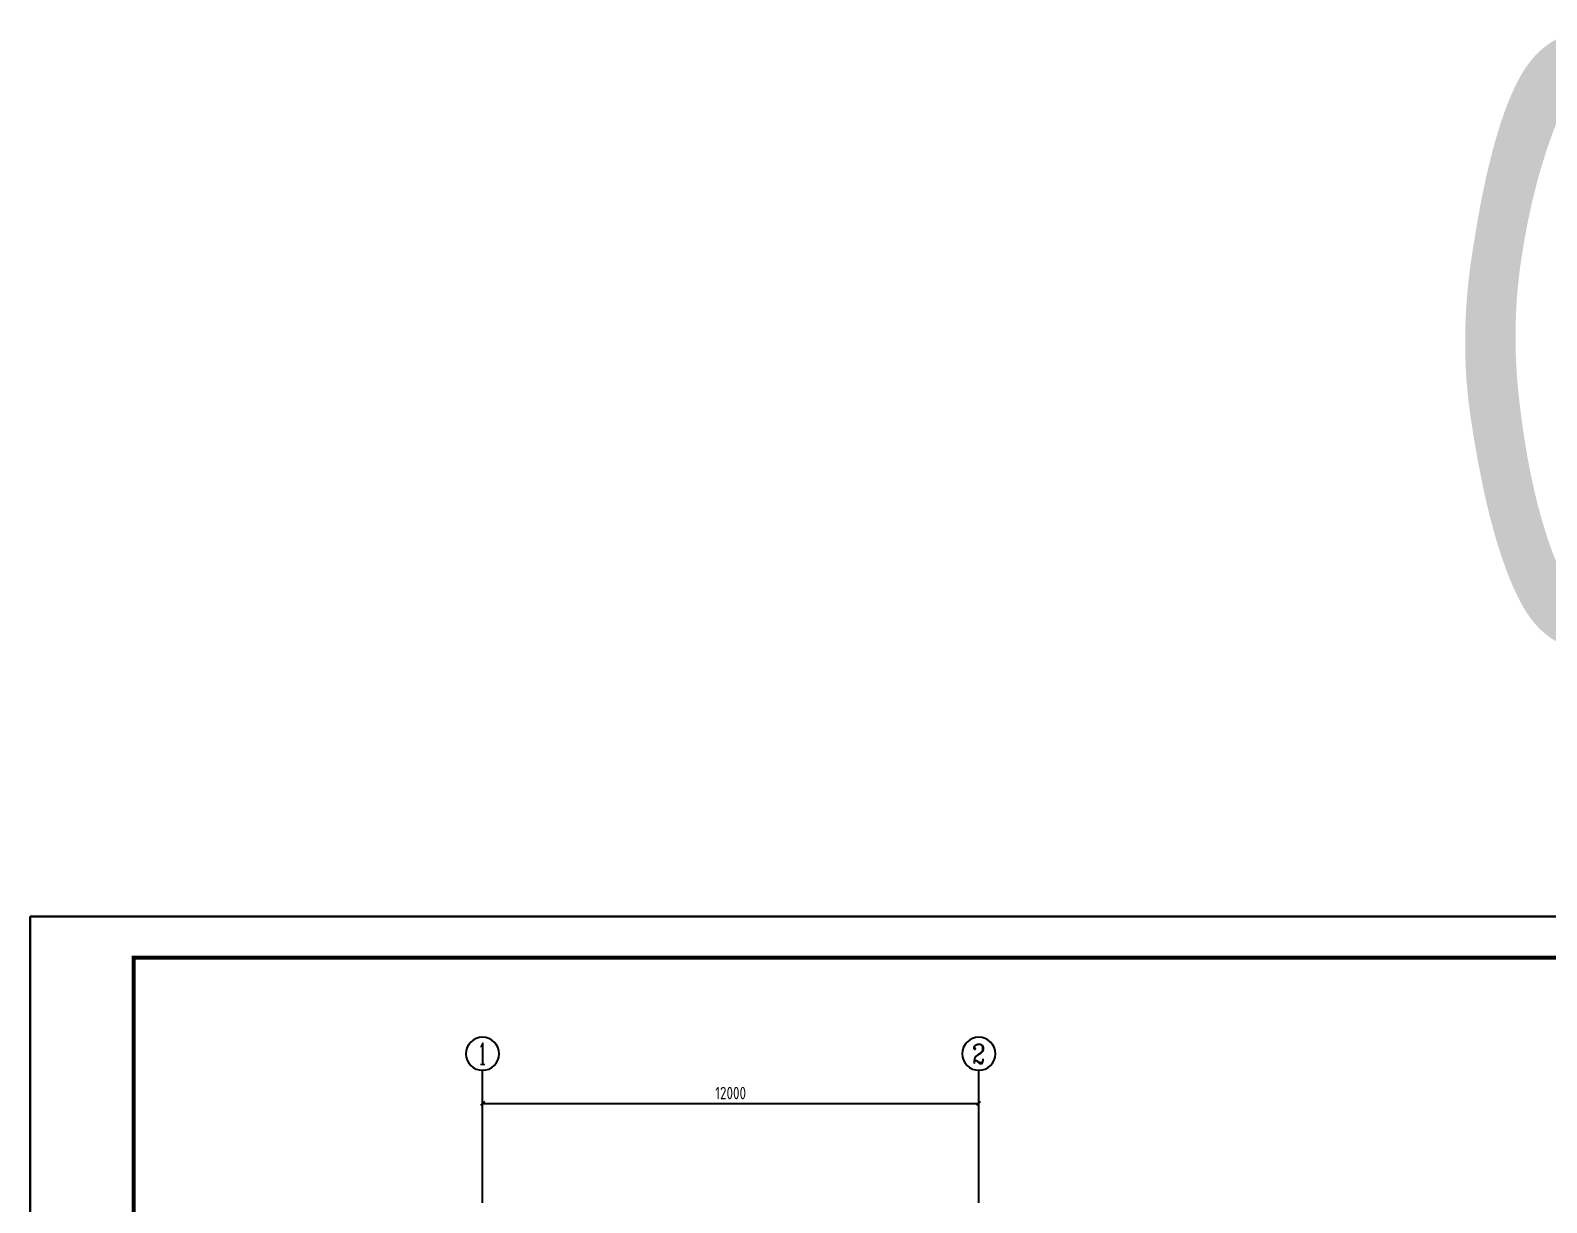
# Model space of a CAD drawing. Header units: millimetres. Extents: x 865974 to 875117, y 41124 to 44891.
# Drawn here: x 866887.9 to 867254.5, y 41648.4 to 41931.8 of the extents above; entities that cross this region are included whole.
import ezdxf
from ezdxf.enums import TextEntityAlignment as Align

# ---------------------------------------------------------------- set-up
doc = ezdxf.new("R2010")
doc.units = ezdxf.units.MM
doc.header["$LTSCALE"] = 1000
doc.header["$MEASUREMENT"] = 0
for name, color, linetype in [('AXIS', 3, 'Continuous'), ('AXIS_TEXT', 7, 'Continuous'), ('标注', 7, 'Continuous'), ('梁集中标注', 2, 'Continuous')]:
    doc.layers.add(name, color=color, linetype=linetype)
doc.styles.add('_TCH_AXIS', font='COMPLEX', dxfattribs={"bigfont": 'GBCBIG'})
doc.styles.add('COMPLEX', font='COMPLEX')
doc.styles.add('GBHZ', font='gbenor.shx', dxfattribs={"width": 0.9, "bigfont": 'gbcbig.shx'})
doc.dimstyles.new('Y100', dxfattribs={"dimscale": 0, "dimtxt": 3, "dimasz": 0.01, "dimexe": 1.2, "dimexo": 2, "dimgap": 1, "dimtad": 1, "dimdec": 0, "dimlfac": 100, "dimzin": 0, "dimdsep": 46, "dimtxsty": 'GBHZ', "dimblk": 'DX', "dimcen": 0.09, "dimdle": 1, "dimclrd": 7, "dimclre": 7, "dimclrt": 7, "dimadec": 0, "dimazin": 0, "dimtfac": 1, "dimtdec": 0, "dimtix": 1, "dimtmove": 2, "dimatfit": 3, "dimldrblk": 'DX', "dimfxl": 0, "dimtolj": 1, "dimtzin": 0, "dimarcsym": 0})

# ---------------------------------------------------------------- blocks, each defined once
blk = doc.blocks.new('_AXISO')
blk.add_circle((0, 0), 0.5)
at = {"layer": 'AXIS_TEXT', "style": 'COMPLEX', "width": 1.041667}
blk.add_attdef('A', text='', height=0.56, dxfattribs=at).set_placement((-0.25, -0.28), (0.25, -0.28), align=Align.FIT)
blk = doc.blocks.new('DX')
at = {"color": 0, "linetype": 'ByBlock', "const_width": 40}
blk.add_lwpolyline([(-54, -51), (46, 49)], dxfattribs=at)
blk = doc.blocks.new('*D556')
at = {"layer": 'Defpoints', "color": 0, "transparency": 16777216}
for p in [(867117.23, 41672.38), (866997.23, 41648.38), (867117.23, 41648.38)]:
    blk.add_point(p, dxfattribs=at)
at = {"layer": '标注', "color": 7, "lineweight": -2, "transparency": 16777216}
for p, q in [((866997.23, 41650.38), (866997.23, 41673.58)), ((867117.23, 41650.38), (867117.23, 41673.58)), ((866997.24, 41672.38), (867117.22, 41672.38))]:
    blk.add_line(p, q, dxfattribs=at)
at = {"layer": '标注', "color": 7, "lineweight": -2, "transparency": 16777216, "xscale": 0.01, "yscale": 0.01, "zscale": 0.01, "rotation": 180}
blk.add_blockref('DX', (866997.23, 41672.38), dxfattribs=at)
at = {"layer": '标注', "color": 7, "lineweight": -2, "transparency": 16777216, "xscale": 0.01, "yscale": 0.01, "zscale": 0.01}
blk.add_blockref('DX', (867117.23, 41672.38), dxfattribs=at)
at = {"layer": '标注', "color": 7, "transparency": 16777216, "insert": (867057.23, 41674.88), "char_height": 3, "attachment_point": 5, "style": 'GBHZ'}
blk.add_mtext('\\A1;12000', dxfattribs=at)

msp = doc.modelspace()

# ---------------------------------------------------------------- linework, layer by layer
for p, q in [((866887.912, 41123.604), (866887.912, 41717.604)), ((866887.912, 41717.604), (866887.912, 41123.604))]:
    msp.add_line(p, q)
at = {"color": 0}
for p, q in [((867728.912, 41717.604), (866887.912, 41717.604)), ((866887.912, 41717.604), (867728.912, 41717.604))]:
    msp.add_line(p, q, dxfattribs=at)
at = {"color": 0, "const_width": 1}
msp.add_lwpolyline([(867718.912, 41133.604), (866912.912, 41133.604), (866912.912, 41707.604), (867718.912, 41707.604)], close=True, dxfattribs=at)
at = {"layer": 'AXIS', "color": 0}
for p, q in [((866997.231, 41648.384), (866997.231, 41680.384)), ((867117.231, 41648.384), (867117.231, 41680.384))]:
    msp.add_line(p, q, dxfattribs=at)

# ---------------------------------------------------------------- block references
ref = msp.add_blockref('_AXISO', (866997.231, 41684.384), dxfattribs=dict(at, xscale=-8, yscale=8, zscale=8, rotation=180))
ref.add_attrib('A', '1', dxfattribs={"layer": 'AXIS_TEXT', "color": 0, "height": 5.147, "style": '_TCH_AXIS'}).set_placement((866996.128, 41681.81), (866998.334, 41681.81), align=Align.FIT)
ref = msp.add_blockref('_AXISO', (867117.231, 41684.384), dxfattribs=dict(at, xscale=-8, yscale=8, zscale=8, rotation=180))
ref.add_attrib('A', '2', dxfattribs={"layer": 'AXIS_TEXT', "color": 0, "height": 4.659, "style": '_TCH_AXIS'}).set_placement((867115.678, 41682.054), (867118.784, 41682.054), align=Align.FIT)

# ---------------------------------------------------------------- texts
at = {"layer": '梁集中标注', "style": 'GBHZ', "width": 0.9}
msp.add_text('02', height=150, dxfattribs=at).set_placement((867226.597, 41781.806))

# ---------------------------------------------------------------- dimensions: what is measured, and where the dimension line sits
at = {"layer": '标注'}
dim = msp.add_linear_dim(base=(867117.231, 41672.384), p1=(866997.231, 41648.384), p2=(867117.231, 41648.384), dimstyle='Y100', override={"dimscale": 1, "dimfxl": 150}, dxfattribs=at)
dim.commit()
dim.dimension.update_dxf_attribs({"geometry": '*D556', "text_midpoint": (867057.231, 41674.884)})

doc.saveas('drawing.dxf')
